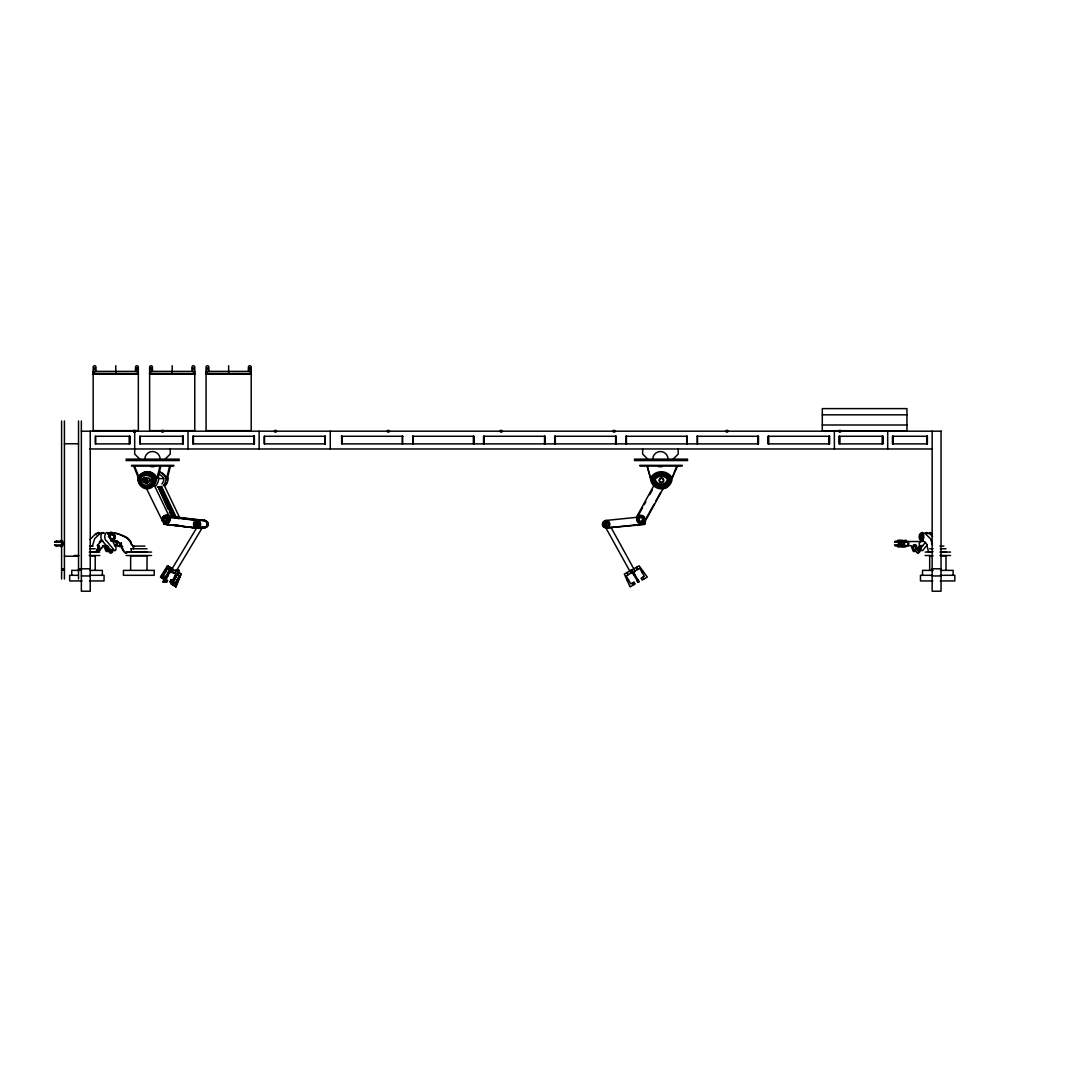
<?xml version="1.0" encoding="UTF-8"?>
<svg xmlns="http://www.w3.org/2000/svg" width="1090" height="1090" viewBox="0 0 1090 1090"><rect width="100%" height="100%" fill="white"/><g stroke="black" fill="none" stroke-linecap="round" stroke-linejoin="round"><path stroke-width="1.5" d="M62.552 543.692C62.157 547.071 62.457 539.863 62.525 543.46M142.967 487.38L142.994 486.413M898.869 543.065L898.841 544.019M907.016 545.886L904.768 546.676A3.093 1.553 -90 0 1 903.678 545.763M108.809 547.384L108.768 548.57A4.551 2.275 -90 0 0 110.594 552.753A4.551 2.275 -90 0 0 113.088 550.327M114.518 541.798L117.352 541.635L117.407 545.627M202.903 527.274A3.76 3.256 -90 0 0 204.47 527.955L196.691 527.955L163.65 524.058L163.909 521.075M165.612 524.44L198.639 528.337L163.65 524.058M93.195 373.42L93.181 374.197L138.335 374.197L138.321 373.42A2.493 2.493 0 0 0 136.277 371.377L135.514 371.377L135.514 367.139A1.417 1.417 0 0 1 136.918 365.722A1.417 1.417 0 0 1 138.335 367.139L138.335 430.632L93.181 430.632L93.181 367.139A1.417 1.417 0 0 1 94.598 365.722A1.417 1.417 0 0 1 96.002 367.139L96.002 371.377L95.239 371.377A2.493 2.493 0 0 0 93.195 373.42L138.335 373.529M149.63 373.42L149.616 374.197L194.769 374.197L194.756 373.42A2.493 2.493 0 0 0 192.712 371.377L191.949 371.377L191.949 367.139A1.417 1.417 0 0 1 193.366 365.722A1.417 1.417 0 0 1 194.769 367.139L194.769 430.632L149.616 430.632L149.616 367.139A1.417 1.417 0 0 1 151.033 365.722A1.417 1.417 0 0 1 152.436 367.139L152.436 371.377L151.673 371.377A2.493 2.493 0 0 0 149.63 373.42L194.769 373.529M206.065 373.42L206.065 374.197L251.204 374.197L251.204 373.42A2.493 2.493 0 0 0 249.16 371.377L248.384 371.377L248.384 367.139A1.417 1.417 0 0 1 249.801 365.722A1.417 1.417 0 0 1 251.204 367.139L251.204 430.632L206.065 430.632L206.065 367.139A1.417 1.417 0 0 1 207.468 365.722A1.417 1.417 0 0 1 208.885 367.139L208.885 371.377L208.108 371.377A2.493 2.493 0 0 0 206.065 373.42L251.204 373.529M151.823 478.524L151.946 479.859A7.194 6.227 -90 0 1 145.937 485.186A7.194 6.227 -90 0 1 139.915 479.859L140.038 478.524M152.137 479.859L152.014 478.524A8.883 7.684 90 0 0 140.215 478.524L140.092 479.859M139.166 477.515A10.45 9.047 -90 0 1 153.05 477.515L153.458 480.268A8.775 7.603 -90 0 1 146.114 486.767A8.775 7.603 -90 0 1 138.771 480.268M139.561 477.515A10.45 9.047 -90 0 1 153.445 477.515L153.84 480.268A8.775 7.603 -90 0 1 146.51 486.767A8.775 7.603 -90 0 1 139.166 480.268M138.839 478.428L139.52 477.311A10.777 9.333 -90 0 1 153.826 477.311L154.112 480.349A9.101 7.889 -90 0 1 146.51 487.094A9.101 7.889 -90 0 1 138.893 480.349M155.175 478.238L154.916 480.54A9.851 8.529 -90 0 1 146.673 487.843A9.851 8.529 -90 0 1 138.43 480.54L139.016 476.834A11.527 9.987 -90 0 1 154.33 476.834L155.652 478.238L155.393 480.54A9.851 8.529 -90 0 1 148.254 487.761A9.851 8.529 -90 0 1 139.752 482.925M158.173 474.218A10.164 8.802 -90 0 1 163.391 477.706L163.732 480.186A8.488 7.344 -90 0 1 161.838 483.987M167.383 480.567L167.288 478.224M605.727 520.489L643.877 516.592L644.681 524.44L606.49 527.955L644.64 524.058L644.953 521.729L663.497 487.966M106.793 546.798L106.657 547.725A3.951 1.976 -90 0 1 106.193 549.714L103.55 545.627M133.47 546.035L133.484 548.76L133.484 546.09A7.753 7.712 -90 0 1 131.236 543.338C129.983 537.561 122.938 535.367 117.829 533.868A32.346 32.155 -90 0 0 113.019 532.956L108.932 533.187A4.265 4.237 -90 0 0 107.869 534.141M159.958 466.03L157.178 477.992A12.508 10.832 90 0 0 147.79 471.725A12.508 10.832 90 0 0 138.403 477.992L133.716 466.03M157.995 477.992L160.775 466.03M169.645 466.03L166.661 477.992A12.508 10.832 90 0 0 159.154 471.916M167.478 477.992L170.462 466.03M898.664 543.379L899.223 542.575M197.018 527.288L172.07 568.817L173.364 570.179L172.302 572.318L170.844 572.4L171.92 570.261M171.157 571.678L174.536 572.85M164.917 579.948L167.506 580.439L166.579 582.292L162.914 581.815L169.495 569.661L176.021 570.329M146.877 482.938L149.575 480.554L149.957 479.491L148.69 478.319L150.161 479.491C151.074 482.053 143.73 483.701 147.082 482.938M900.04 543.379L900.831 542.861M908.461 543.12L908.461 544.305M676.672 466.03L672.162 477.992A10.845 10.845 0 0 1 661.317 488.838A10.845 10.845 0 0 1 650.485 477.992L647.024 466.03M175.599 586.856L181.063 574.089L176.021 586.856L171.116 583.899L172.602 582.046L175.34 583.913L179.441 575.861C171.675 573.762 175.803 567.536 181.063 574.089M904.428 541.512L904.182 545.627M173.623 580.398C175.722 578.858 174.468 574.989 175.572 575.983M172.642 580.493L171.702 582.36L173.596 582.278L179.06 570.329L176.648 569.743M677.585 466.03L672.162 477.992A12.508 12.508 0 0 0 650.485 477.992L647.283 466.03M921.908 545.627L919.919 549.714L921.05 546.049L919.783 546.049L917.358 549.714L919.347 545.627L923.053 545.627M169.291 569.471L166.947 568.285L163.078 576.337L166.375 578.204L164.849 580.057L168.8 571.8L172.751 572.482M163.078 576.337L167.656 568.285M163.555 579.131L164.372 577.264M168.691 569.443C170.953 563.816 169.222 572.318 166.947 568.285M167.465 565.778L172.683 568.885L167.465 565.778L160.53 577.114L165.544 580.37L169.686 572.4L170.844 572.4M173.814 573.027L171.689 571.964L172.751 569.77M171.702 582.36L169.931 581.801L170.858 579.934L173.46 580.411L176.198 576.392M170.776 582.36L171.798 579.934L170.967 581.869M172.833 580.003L176.076 573.217M171.116 583.899L172.602 582.046M175.463 576.392L176.962 573.803M177.697 574.702L178.678 572.563M172.043 582.046L174.918 583.913L179.441 575.861M96.601 552.017L98.577 543.951L102.106 540.64L110.267 550.123A2.248 1.117 -90 0 0 111.848 549.946M654.3 484.805L636.506 517.096L637.173 517.464A4.128 4.128 0 0 0 638.794 523.064A4.128 4.128 0 0 0 644.394 521.442L654.123 504.111M637.173 517.464L642.623 507.572M644.204 504.725L645.852 501.713M649.708 494.71L652.338 489.941M655.73 501.209L660.526 492.503M163.541 582.224L170.381 570.261L173.364 570.179M919.851 542.697L921.363 539.972M176.321 570.928L202.141 527.969L201.473 527.083M89.952 539.632L95.525 533.868A32.346 16.173 -90 0 1 97.936 532.956A4.265 2.126 -90 0 1 99.994 533.187M160.53 577.114L163.609 572.863M164.495 571.446L167.301 567.195M91.846 546.376L92.078 546.035A7.807 3.91 90 0 0 93.072 543.842L94.721 538.678L99.694 533.868A32.346 16.173 90 0 1 102.106 532.956L104.163 533.187L103.659 532.724A4.265 2.126 -90 0 0 100.948 535.926A4.265 2.126 -90 0 0 102.787 541.035M637.023 517.382L638.522 515.802A4.21 4.21 0 0 1 644.394 521.442L645.444 521.797L644.572 524.058M897.152 542.207L897.983 541.171M920.546 548.311L925.533 542.248M927.222 544.932L922.957 550.123A2.248 1.117 -90 0 1 921.377 549.946M145.937 483.115L143.512 482.434L141.891 480.554L141.932 479.001L144.902 477.515L143.907 477.815M99.953 549.714A3.951 3.938 -90 0 1 99.354 548.788A3.951 3.938 -90 0 0 99.871 549.714L103.836 545.627M99.871 549.714L104.15 545.627M165.162 459.135L170.244 454.053L170.244 448.971M673.116 459.135L678.198 454.053L678.198 448.971M929.062 533.187L929.566 532.724A4.265 2.126 -90 0 1 932.223 535.544M99.258 541.88L101.683 539.714M116.317 544.741L116.521 542.875M134.942 432.171C137.326 429.678 131.427 429.678 133.811 432.171M163.159 432.171C165.544 429.678 159.644 429.678 162.029 432.171M276.043 432.171C278.427 429.678 272.514 429.678 274.912 432.171M388.912 432.171C391.296 429.678 385.397 429.678 387.781 432.171M501.795 432.171C504.18 429.678 498.28 429.678 500.664 432.171M614.665 432.171C617.063 429.678 611.149 429.678 613.534 432.171M727.548 432.171C729.932 429.678 724.033 429.678 726.417 432.171M840.431 432.171C842.815 429.678 836.902 429.678 839.3 432.171M642.024 572.305L643.195 571.446M903.569 546.649L903.46 540.49M168.01 509.071L158.064 486.631L161.606 486.631L176.144 517.096L179.373 517.096L164.086 485.05M157.478 486.998L161.606 486.631M146.264 488.143L162.71 521.442A4.21 3.652 -90 0 1 167.792 515.802L169.1 517.382L172.602 517.096L158.064 486.631M172.602 517.096L172.016 517.464L169.413 512.014M176.144 517.096L175.572 517.464L161.034 486.998M175.081 516.428L175.708 517.382L179.373 517.096M54.827 542.207L56.476 541.171M900.967 542.411L900.463 544.305L901.961 544.591M632.023 569.743L630.987 570.329L634.816 576.337M632.214 572.468L633.385 571.8L635.443 575.983M634.966 571.01L639.707 568.285L644.354 576.337L641.111 578.204L642.187 580.057L647.283 577.114L639.108 565.778L633.74 568.885L634.966 571.01L630.797 573.272M627.254 580.616L628.521 579.894M639.067 581.733L637.977 582.36L636.914 580.493L637.991 579.88L639.067 581.733L631.887 569.811M908.624 541.512L908.379 545.627M607.73 527.083L605.958 528.037L630.933 573.136L626.191 575.861L630.837 583.913L634.08 582.046L635.157 583.899L630.047 586.856L624.325 574.089L633.753 568.748L610.959 527.274M631.287 573.408L634.816 571.501M116.071 544.864L117.148 543.719L116.071 542.575M108.441 533.187L109.45 532.724A4.265 4.237 -90 0 1 113.578 533.664M108.932 533.187L109.94 532.724A4.265 4.237 -90 0 1 114.069 533.664M664.123 488.456L666.739 487.38L666.712 486.413M906.103 546.662L906.499 545.627M62.648 544.809L62.443 542.343M165.639 524.058L168.732 524.127M144.711 477.515L148.894 478.319M93.181 371.377L138.335 371.377M149.616 371.377L194.769 371.377M206.065 371.377L251.204 371.377M822.296 414.827L906.948 414.827M822.296 424.991L906.948 424.991M906.948 430.727L822.296 430.727L822.296 408.614L906.948 408.614L906.948 431.19M81.355 431.19L941.351 431.19M325.488 436.272L264.216 436.272L264.216 443.889L325.488 443.889M341.334 436.272L402.932 436.272M412.456 436.272L474.041 436.272L474.041 443.889M625.796 436.272L687.381 436.272M696.905 436.272L758.49 436.272L758.49 443.889L341.661 443.889L341.661 436.272M64.419 443.766L78.535 443.766M89.925 448.971L932.468 448.971M126.045 459.135L179.319 459.135M634.407 459.135L687.667 459.135M126.045 460.566L179.319 460.566M634.407 460.566L687.667 460.566M131.522 465.335L173.828 465.335M639.885 465.335L682.19 465.335M131.522 466.03L173.828 466.03M639.885 466.03L682.19 466.03M156.538 477.992A10.845 9.388 -90 0 1 147.136 488.838A10.845 9.388 -90 0 1 137.749 477.992A12.508 10.832 -90 0 1 147.136 471.725A12.508 10.832 -90 0 1 156.538 477.992L158.69 477.992A10.845 9.388 -90 0 1 155.938 485.649M158.527 471.916A12.508 10.832 -90 0 1 166.034 477.992L168.105 477.992A10.845 9.388 -90 0 1 165.353 485.649M138.171 478.238L138.893 480.54M138.961 478.51L139.493 476.834A11.527 9.987 -90 0 1 154.794 476.834L155.652 478.238M154.508 478.428L153.663 477.311A10.777 9.333 90 0 0 139.343 477.311M158.05 478.578L163.922 478.578M141.891 480.554L142.586 481.617M168.473 516.428L169.25 516.428L168.569 515.802A4.21 3.652 -90 0 0 165.816 515.325M168.187 518.554A3.583 3.093 -90 0 1 165.121 522.982A3.583 3.093 -90 0 1 162.206 518.418A3.583 3.093 -90 0 1 166.784 516.347L168.827 516.851L169.549 518.622A3.488 3.025 -90 0 1 165.775 522.805M169.1 517.382L172.152 517.382L171.593 516.496M167.329 516.851L169.25 517.736M177.547 517.764L179.019 518.622M165.83 518.077L165.707 517.954A1.69 1.472 90 0 0 163.663 520.23L163.813 520.23M198.312 520.216L199.197 520.216M169.263 517.178L197.345 520.489L205.138 520.489L177.057 517.178M196.595 520.979A3.27 2.834 -90 0 1 198.598 526.143A3.27 2.834 -90 0 1 193.72 525.557A3.27 2.834 -90 0 1 196.595 520.979L197.685 520.979M205.806 520.993L204.47 520.993A3.256 2.82 -90 0 1 206.814 525.38A3.256 2.82 -90 0 1 202.536 526.865M196.309 521.66L196.527 521.66A2.575 2.235 -90 0 1 198.108 525.734A2.575 2.235 -90 0 1 194.265 525.285A2.575 2.235 -90 0 1 196.527 521.66M195.941 525.721L195.764 525.721A1.499 1.294 90 0 1 194.606 524.072A1.499 1.294 90 0 1 196.036 522.737L196.214 522.737A1.499 1.294 -90 0 1 197.127 525.107A1.499 1.294 -90 0 1 194.892 524.835A1.499 1.294 -90 0 1 196.214 522.737M196.009 527.478L197.113 527.478M203.898 527.465L205.233 527.465M198.639 528.337L202.072 528.337L200.124 527.587M901.825 541.171L895.312 541.171L894.495 542.207L898.392 542.207M904.073 541.512L906.744 541.798M922.59 541.512L908.283 541.526L908.065 545.627M62.593 542.207L54.5 542.207L56.149 541.171L62.593 541.171L62.593 545.981L56.149 545.981L54.5 544.946L62.593 544.946M919.292 542.861L919.292 544.51M898.392 544.946L894.495 544.946L895.312 545.981L901.825 545.981M102.419 545.627L107.324 545.627M114.395 545.627L121.644 545.627M903.828 545.627L911.063 545.627L912.861 549.551M89.598 546.09L93.1 546.09M132.748 546.09L144.902 546.09M939.934 546.09L943.899 546.09M133.961 546.376L132.953 546.035A7.807 7.766 -90 0 1 130.991 543.842L130.296 542.261M122.761 546.676L121.167 546.403L121.045 542.888M89.598 548.76L95.212 548.76M130.95 548.76L147.027 548.76M929.675 548.76L933.108 548.76M940.384 548.76L945.997 548.76M106.193 549.714L104.408 546.049L105.675 546.049L108.114 549.714A3.951 1.976 -90 0 0 108.482 548.447M90.484 551.731L95.212 551.731M130.95 551.731L147.027 551.731M929.675 551.731L933.108 551.731M941.27 551.731L945.997 551.731M89.217 552.071L99.762 552.071M151.578 552.071L126.563 552.071L126.317 553.202L126.59 552.071L131.304 551.731L131.304 548.76M925.138 552.071L930.478 552.071M940.002 552.071L950.548 552.071M74.338 555.505L78.889 555.505M89.217 555.505L99.762 555.505M126.072 555.505L151.578 555.505M925.138 555.505L930.478 555.505M940.002 555.505L950.548 555.505M90.484 555.859L95.212 555.859L95.212 570.37M933.108 555.859L929.675 555.859L929.675 570.37M941.27 555.859L945.997 555.859L945.997 570.37M64.419 556.227L78.535 556.227M61.599 568.789L64.419 568.789M78.535 568.789L90.252 568.789M932.154 568.789L941.038 568.789M61.599 569.253L64.419 569.253M78.535 569.253L81.355 569.253M61.599 570.056L64.419 570.056M78.535 570.056L81.355 570.056M175.817 570.234L179.06 570.329M78.18 570.37L71.736 570.37L71.736 575.302M89.666 570.37L102.365 570.37L102.365 575.302M933.108 570.37L922.522 570.37L922.522 575.302M940.452 570.37L953.15 570.37L953.15 575.302M164.072 571.46L165.094 572.305M78.18 575.302L69.678 575.302L69.678 580.943L82.077 580.943M89.666 575.302L104.054 575.302L104.054 580.943L89.448 580.943M932.522 575.302L920.478 575.302L920.478 580.943L932.863 580.943M940.452 575.302L954.84 575.302L954.84 580.943L940.234 580.943M81.355 575.956L90.252 575.956M166.934 575.929L166.198 575.929M932.154 575.956L941.038 575.956M166.947 576.419L167.669 576.419M175.613 576.487L176.348 576.487M163.963 579.131L160.952 577.114M176.934 579.894L178.024 580.616M165.544 580.37L167.506 580.439M173.46 580.411L170.858 579.934M162.914 581.815L166.579 582.292M169.931 581.801L173.596 582.278M126.563 553.257C120.499 552.139 122.448 540.586 114.191 540.803M116.834 541.512L117.08 545.627M177.466 517.491L202.808 520.489M173.937 517.491L199.266 520.489M201.173 527.574L204.47 527.955M175.667 524.835L178.978 525.23M193.843 526.988L197.14 527.383M906.049 540.49L906.499 541.512M121.957 546.662L121.562 545.886M119.355 546.662L118.974 545.627M174.141 573.013L175.218 572.85M174.754 573.258L173.228 572.713M119.382 534.345L126.467 537.779L130.977 542.207M54.827 544.946L56.476 545.981M172.302 572.25L171.593 571.76M175.912 570.996L180.463 574.089M174.85 573.136L178.855 575.861M169.495 569.661L170.381 570.261M168.8 571.8L169.686 572.4M163.486 576.337L166.375 578.204M166.579 580.439L165.544 582.224M171.675 583.899L176.021 586.856M898.719 544.019L899.4 544.7M164.631 571.446L165.653 572.291M178.31 516.428L178.937 517.382M168.827 516.851L168.282 516.347A3.583 3.093 -90 0 0 166.743 515.829M165.98 518.077L165.857 517.954A1.69 1.472 -90 0 0 163.691 518.935A1.69 1.472 -90 0 0 165.067 521.102A1.69 1.472 -90 0 0 166.525 519.004M932.631 536.185L929.634 533.868A32.346 16.173 -90 0 0 927.222 532.956L925.165 533.187L925.669 532.724A4.265 2.126 -90 0 1 927.754 533.664M647.719 459.135L642.637 454.053L642.637 448.971M139.765 459.135L134.697 454.053L134.697 431.19M897.152 544.946L897.983 545.981M98.931 546.798L98.318 546.049L99.204 547.725M642.732 577.264L643.808 579.131M631.165 570.234L638.1 582.292M626.982 572.563L628.208 574.702M632.459 582.986L633.535 584.84M928.571 552.017L926.595 543.951L923.053 540.64A4.265 2.126 -90 0 1 920.124 538.201M106.125 545.627L108.114 549.714M178.297 516.864L178.719 517.736M154.249 485.05L169.549 517.096M135.119 467.528L139.22 477.992M141.714 479.491L142.082 480.554M177.697 517.736L177.997 518.622M167.751 517.736L168.051 518.622M918.679 546.798L918.816 547.725A3.951 1.976 -90 0 0 919.279 549.714M118.456 545.886L120.69 546.676A3.093 1.553 -90 0 0 121.467 546.254M920.519 547.384L920.559 548.57A4.551 2.275 -90 0 1 919.02 552.603A4.551 2.275 -90 0 1 916.581 551.308M907.016 541.389L906.621 540.49L904.768 540.49A3.093 1.553 -90 0 0 903.678 541.389M941.038 431.19L941.038 591.202L932.154 591.202L932.154 431.19M927.072 436.272L927.072 443.889M926.745 436.272L926.745 443.889M900.286 540.381L900.286 541.171M899.155 540.381L899.155 546.771M898.392 541.171L898.392 545.981M897.629 541.171L897.629 540.381L901.825 540.381L901.825 546.771L897.629 546.771L897.629 545.981M893.105 436.272L893.105 443.889M892.778 436.272L892.778 443.889M887.696 431.19L887.696 448.971M882.627 436.272L882.627 443.889M882.3 436.272L882.3 443.889M839.763 436.272L839.763 443.889M839.45 436.272L839.45 443.889M834.368 431.19L834.368 448.971M829.286 436.272L829.286 443.889M828.972 436.272L828.972 443.889M768.654 436.272L768.654 443.889M768.341 436.272L768.341 443.889M758.177 436.272L758.177 443.889M757.863 436.272L757.863 443.889M697.532 436.272L697.532 443.889M697.219 436.272L697.219 443.889M687.068 436.272L687.068 443.889M686.741 436.272L686.741 443.889M626.423 436.272L626.423 443.889M626.11 436.272L626.11 443.889M616.272 443.889L616.272 436.272L554.674 436.272L554.674 443.889M615.945 436.272L615.945 443.889M615.632 436.272L615.632 443.889M555.314 436.272L555.314 443.889M555.001 436.272L555.001 443.889M545.15 443.889L545.15 436.272L483.565 436.272L483.565 443.889M544.837 436.272L544.837 443.889M544.523 436.272L544.523 443.889M484.205 436.272L484.205 443.889M483.878 436.272L483.878 443.889M473.728 436.272L473.728 443.889M473.401 436.272L473.401 443.889M413.083 436.272L413.083 443.889M412.769 436.272L412.769 443.889M402.605 436.272L402.605 443.889M402.292 436.272L402.292 443.889M341.974 436.272L341.974 443.889M330.256 431.19L330.256 448.971M325.174 436.272L325.174 443.889M324.861 436.272L324.861 443.889M264.529 436.272L264.529 443.889M259.134 431.19L259.134 448.971M254.065 436.272L254.065 443.889M253.738 436.272L253.738 443.889M228.641 365.736L228.641 374.197M193.421 436.272L193.421 443.889M193.107 436.272L193.107 443.889M188.025 431.19L188.025 448.971M182.943 436.272L182.943 443.889M182.63 436.272L182.63 443.889M172.193 365.736L172.193 374.197M147.027 570.37L147.027 555.859L130.636 555.859L130.636 570.37M140.092 436.272L140.092 443.889M134.37 431.19L134.37 432.321M129.615 436.272L129.615 443.889M129.301 436.272L129.301 443.889M125.8 552.535C122.502 552.739 121.085 537.166 111.657 541.035A4.265 4.237 -90 0 0 113.442 540.408M121.385 542.888L121.29 545.627M115.758 365.736L115.758 374.197M95.648 436.272L95.648 443.889M90.252 431.19L90.252 591.202L81.355 591.202L81.355 420.985M78.535 420.985L78.535 579.008M64.419 420.985L64.419 579.008M62.266 541.171L62.266 545.981M61.599 420.985L61.599 579.008M61.067 541.171L61.067 540.381L60.727 541.171M61.067 545.981L61.067 546.771L60.727 545.981M662.393 466.493A7.616 7.616 0 0 1 658.442 466.493M652.801 459.135A7.616 7.616 0 0 1 660.417 451.519A7.616 7.616 0 0 1 668.034 459.135M121.263 545.559A2.289 1.145 -90 0 1 120.118 545.559M105.539 549.714A3.951 1.976 -90 0 0 105.839 548.788A2.262 1.131 -90 0 0 106.316 550.246M107.828 548.447A3.951 1.976 -90 0 1 107.46 549.714M108.005 550.777A3.352 1.676 -90 0 1 105.239 549.006M112.447 550.109A3.352 1.676 -90 0 1 110.744 551.595A3.352 1.676 -90 0 1 109.409 549.006M111.807 549.973A2.262 1.131 -90 0 1 109.94 548.774M112.107 551.308A4.551 2.275 -90 0 1 109.123 552.071A4.551 2.275 -90 0 1 108.36 546.267M109.79 550.191A2.262 1.131 -90 0 1 109.559 549.81M97.214 533.514A3.352 1.676 -90 0 1 98.086 533.61M96.165 534.972A3.352 1.676 -90 0 1 96.451 534.304M98.509 533.514A3.352 1.676 -90 0 1 99.381 533.61M157.614 476.194A12.508 10.832 -90 0 1 158.69 477.992M166.157 482.952A9.933 8.597 -90 0 1 164.794 485.009M166.034 477.992A10.845 9.388 -90 0 1 163.282 485.649M166.525 482.952A9.933 8.597 -90 0 1 165.149 485.009M146.55 481.944A1.799 1.553 -90 0 1 145.91 481.385M146.442 482.23A2.098 1.812 -90 0 1 145.461 481.099M145.338 480.022A2.098 1.812 -90 0 1 145.461 479.491M204.28 520.516A3.76 3.256 -90 0 1 205.138 520.489M196.691 527.955A3.76 3.256 -90 0 1 193.788 523.84A3.76 3.256 -90 0 1 197.345 520.489M196.881 520.516A3.76 3.256 -90 0 1 200.56 525.094A3.76 3.256 -90 0 1 195.492 527.274M203.666 520.516A3.76 3.256 -90 0 1 207.345 525.094A3.76 3.256 -90 0 1 202.277 527.274M196.036 522.737A1.499 1.294 -90 0 1 197.195 524.372A1.499 1.294 -90 0 1 195.764 525.721M204.361 521.252A3.256 2.82 -90 0 1 208.326 524.549A3.256 2.82 -90 0 1 203.871 526.865M196.949 520.993A3.27 2.834 -90 0 1 200.151 524.985A3.27 2.834 -90 0 1 195.737 526.879M206.8 522.178A2.521 2.18 -90 0 1 207.209 522.628M207.672 523.827A2.521 2.18 -90 0 1 207.686 524.481M207.291 525.707A2.521 2.18 -90 0 1 206.419 526.524M206.555 521.865A2.521 2.18 -90 0 1 207.468 522.628M207.768 523.186A2.521 2.18 -90 0 1 206.678 526.524M164.767 522.982A4.128 3.57 -90 0 0 169.74 517.464L178.201 517.464A4.128 3.57 -90 0 1 178.542 518.472M164.045 522.314A4.128 3.57 -90 0 1 163.486 521.442M164.031 517.559A3.583 3.093 -90 0 1 165.19 516.279M163.555 517.232A4.21 3.652 -90 0 1 164.917 515.72M166.225 519.072A1.608 1.39 -90 0 1 163.663 520.23M100.198 549.714A3.951 3.938 -90 0 1 99.285 547.725A3.692 3.679 -90 0 0 97.814 545.313M97.501 545.313A3.692 3.679 -90 0 1 98.958 547.725M97.283 545.313A3.352 3.338 -90 0 1 96.792 551.486M97.65 547.071A2.262 2.248 -90 0 1 96.342 550.477M97.487 545.804A3.352 3.338 -90 0 1 98.577 548.134M112.951 540.408A4.265 4.237 -90 0 1 111.957 540.872M98.645 545.273A4.551 4.524 -90 0 1 99.68 547.384M99.762 548.57A4.551 4.524 -90 0 1 97.269 552.371M108.537 536.961A3.352 3.338 -90 0 1 112.284 533.473A3.352 3.338 -90 0 1 115.049 537.779A3.352 3.338 -90 0 1 110.349 539.782M109.232 534.55A3.352 3.338 -90 0 1 114.872 535.762A3.352 3.338 -90 0 1 111.003 540.068M108.387 534.141A4.265 4.237 -90 0 1 113.537 532.956A32.346 32.155 -90 0 1 118.347 533.868M113.537 540.64A4.265 4.237 -90 0 1 110.758 540.953M109.981 538.024A2.262 2.248 -90 0 1 111.561 534.55A2.262 2.248 -90 0 1 114.014 537.465A2.262 2.248 -90 0 1 110.362 538.474M109.504 536.321A2.262 2.248 -90 0 1 112.365 534.631A2.262 2.248 -90 0 1 113.782 537.643A2.262 2.248 -90 0 1 110.676 538.814M109.817 538.024A2.262 2.248 -90 0 1 109.559 537.493M154.439 466.493A7.616 7.616 0 0 1 150.502 466.493M144.847 459.135A7.616 7.616 0 0 1 152.464 451.519A7.616 7.616 0 0 1 160.094 459.135M904.196 541.594A2.289 1.145 -90 0 1 905.763 542.438M905.34 545.559A2.289 1.145 -90 0 1 904.196 545.559M903.269 545.559A2.289 1.145 -90 0 1 902.125 545.559M901.893 545.191A2.289 1.145 -90 0 1 901.716 544.728M901.716 542.438A2.289 1.145 -90 0 1 901.893 541.962M905.3 546.676A3.093 1.553 -90 0 1 904.196 545.763M904.196 541.389A3.093 1.553 -90 0 1 905.3 540.49M902.697 546.676A3.093 1.553 -90 0 1 901.212 544.373M901.362 542.03A3.093 1.553 -90 0 1 902.697 540.49M917.358 549.714A3.951 1.976 -90 0 1 916.894 547.725A3.692 1.853 -90 0 0 915.273 544.619A3.692 1.853 -90 0 0 913.338 546.962M917.998 549.714A3.951 1.976 90 0 1 917.698 548.788M919.919 549.714A3.951 1.976 -90 0 1 919.524 548.27M919.919 549.006A3.352 1.676 -90 0 1 918.802 551.486M919.865 547.384A4.551 2.275 -90 0 1 918.652 552.371A4.551 2.275 -90 0 1 915.927 551.308M918.747 548.774A2.262 1.131 -90 0 1 918.243 550.191M921.622 533.61A3.352 1.676 -90 0 1 923.734 535.762A3.352 1.676 -90 0 1 922.644 539.986A3.352 1.676 -90 0 1 920.546 537.82M920.641 535.272A3.352 1.676 -90 0 1 920.887 534.55M920.996 533.187A4.265 2.126 -90 0 1 923.053 532.956A32.346 16.173 90 0 1 925.478 533.868L930.451 538.678L931.964 543.338A7.753 3.883 -90 0 0 932.441 544.809M920.124 535.394A4.265 2.126 -90 0 1 920.464 534.141M604.759 524.004C606.953 529.018 608.411 519.944 604.759 524.004M904.428 545.777L904.087 546.649L902.179 546.676A3.093 1.553 -90 0 1 900.626 543.583A3.093 1.553 -90 0 1 902.179 540.49L904.332 540.831L904.428 545.777M93.781 368.325C94.816 371.567 96.288 366.049 93.781 368.325M136.1 368.325C137.136 371.567 138.621 366.049 136.1 368.325M150.216 368.325C151.251 371.567 152.723 366.049 150.216 368.325M192.548 368.325C193.584 371.567 195.055 366.049 192.548 368.325M206.65 368.325C207.686 371.567 209.171 366.049 206.65 368.325M248.983 368.325C250.019 371.567 251.49 366.049 248.983 368.325M667.462 479.137L667.407 479.614A6.295 6.295 0 0 1 655.24 479.614L655.199 479.096A7.984 7.984 0 0 1 667.448 479.096L667.462 479.137M668.456 478.892L668.333 479.873A7.262 7.262 0 0 1 654.313 479.873L654.463 478.483A8.938 8.938 0 0 1 668.184 478.483L668.456 478.892M670.023 478.51L669.791 480.254A8.761 8.761 0 0 1 652.856 480.254L653.319 477.529A10.437 10.437 0 0 1 669.328 477.529L670.023 478.51M670.391 478.428L670.132 480.349A9.129 9.129 0 0 1 652.501 480.349L653.033 477.297A10.805 10.805 0 0 1 669.601 477.297L670.391 478.428M671.222 478.224L670.909 480.567A9.933 9.933 0 0 1 651.725 480.567L651.425 478.224L652.419 476.78A11.595 11.595 0 0 1 670.214 476.78L671.222 478.224M637.759 517.736L637.418 518.622A3.461 3.461 0 0 0 643.822 521.129A3.556 3.556 0 0 0 638.863 516.36L637.759 517.736M638.495 518.091L638.209 518.813A2.657 2.657 0 0 0 643.1 520.734A2.739 2.739 0 0 0 639.285 517.069L638.495 518.091M639.312 518.458L639.081 519.031A1.744 1.744 0 0 0 642.323 520.298A1.839 1.839 0 0 0 639.762 517.832L639.312 518.458M172.22 568.844L171.198 571.01L172.274 568.885M178.147 572.55L177.071 574.675L178.147 572.55M173.446 582.986L172.506 584.84L173.446 582.986M129.928 436.272L95.32 436.272L95.32 443.889L129.928 443.889L129.928 436.272M183.27 436.272L139.765 436.272L139.765 443.889L183.27 443.889L183.27 436.272M254.379 436.272L192.794 436.272L192.794 443.889L254.379 443.889L254.379 436.272M829.599 436.272L768.014 436.272L768.014 443.889L829.599 443.889L829.599 436.272M882.941 436.272L839.137 436.272L839.137 443.889L882.941 443.889L882.941 436.272M927.386 436.272L892.465 436.272L892.465 443.889L927.386 443.889L927.386 436.272M160.734 488.988L159.726 488.988L172.683 516.156L173.692 516.156L160.734 488.988M166.852 517.314L167.451 518.785A2.78 2.398 -90 0 1 163.01 520.788L163.01 520.788A2.861 2.48 -90 0 1 166.375 516.96L166.852 517.314M154.194 570.37L123.456 570.37L123.456 575.302L154.194 575.302L154.194 570.37M108.06 533.187L107.556 532.724A4.265 2.126 -90 0 0 104.831 535.926A4.265 2.126 -90 0 0 106.684 541.035L114.164 550.123A2.248 1.117 -90 0 0 115.744 549.946A2.248 1.117 -90 0 0 115.649 546.771L108.06 533.187M637.691 569.443L636.451 567.318L637.65 569.471M659.804 482.012A2.344 2.344 0 0 0 663.701 480.935A2.344 2.344 0 0 0 660.812 478.088A2.344 2.344 0 0 0 659.804 482.012M660.077 481.739A1.948 1.948 0 0 0 663.319 480.84A1.948 1.948 0 0 0 660.922 478.469A1.948 1.948 0 0 0 660.077 481.739M603.737 527.138A3.76 3.76 0 0 0 609.814 524.821A3.76 3.76 0 0 0 604.773 520.72A3.76 3.76 0 0 0 603.737 527.138M604.051 526.743A3.256 3.256 0 0 0 609.31 524.74A3.256 3.256 0 0 0 604.95 521.183A3.256 3.256 0 0 0 604.051 526.743M604.514 526.184A2.521 2.521 0 0 0 608.601 524.631A2.521 2.521 0 0 0 605.209 521.865A2.521 2.521 0 0 0 604.514 526.184M147.164 481.562A2.098 1.812 -90 0 0 145.965 478.224A2.098 1.812 -90 0 0 144.057 481.099A2.098 1.812 -90 0 0 147.164 481.562M146.959 481.385A1.799 1.553 -90 0 0 145.937 478.51A1.799 1.553 -90 0 0 144.302 480.976A1.799 1.553 -90 0 0 146.959 481.385M915.355 550.545A3.352 1.676 -90 0 0 914.469 545.014A3.352 1.676 -90 0 0 912.521 549.319A3.352 1.676 -90 0 0 915.355 550.545M914.96 549.81A2.262 1.131 -90 0 0 914.36 546.076A2.262 1.131 -90 0 0 913.038 548.992A2.262 1.131 -90 0 0 914.96 549.81M922.086 539.046A3.352 1.676 -90 0 0 921.186 533.514A3.352 1.676 -90 0 0 919.238 537.82A3.352 1.676 -90 0 0 922.086 539.046M921.677 538.31A2.262 1.131 -90 0 0 921.077 534.577A2.262 1.131 -90 0 0 919.756 537.493A2.262 1.131 -90 0 0 921.677 538.31M922.971 538.31A2.262 1.131 -90 0 0 922.372 534.577A2.262 1.131 -90 0 0 921.064 537.493A2.262 1.131 -90 0 0 922.971 538.31"/></g></svg>
